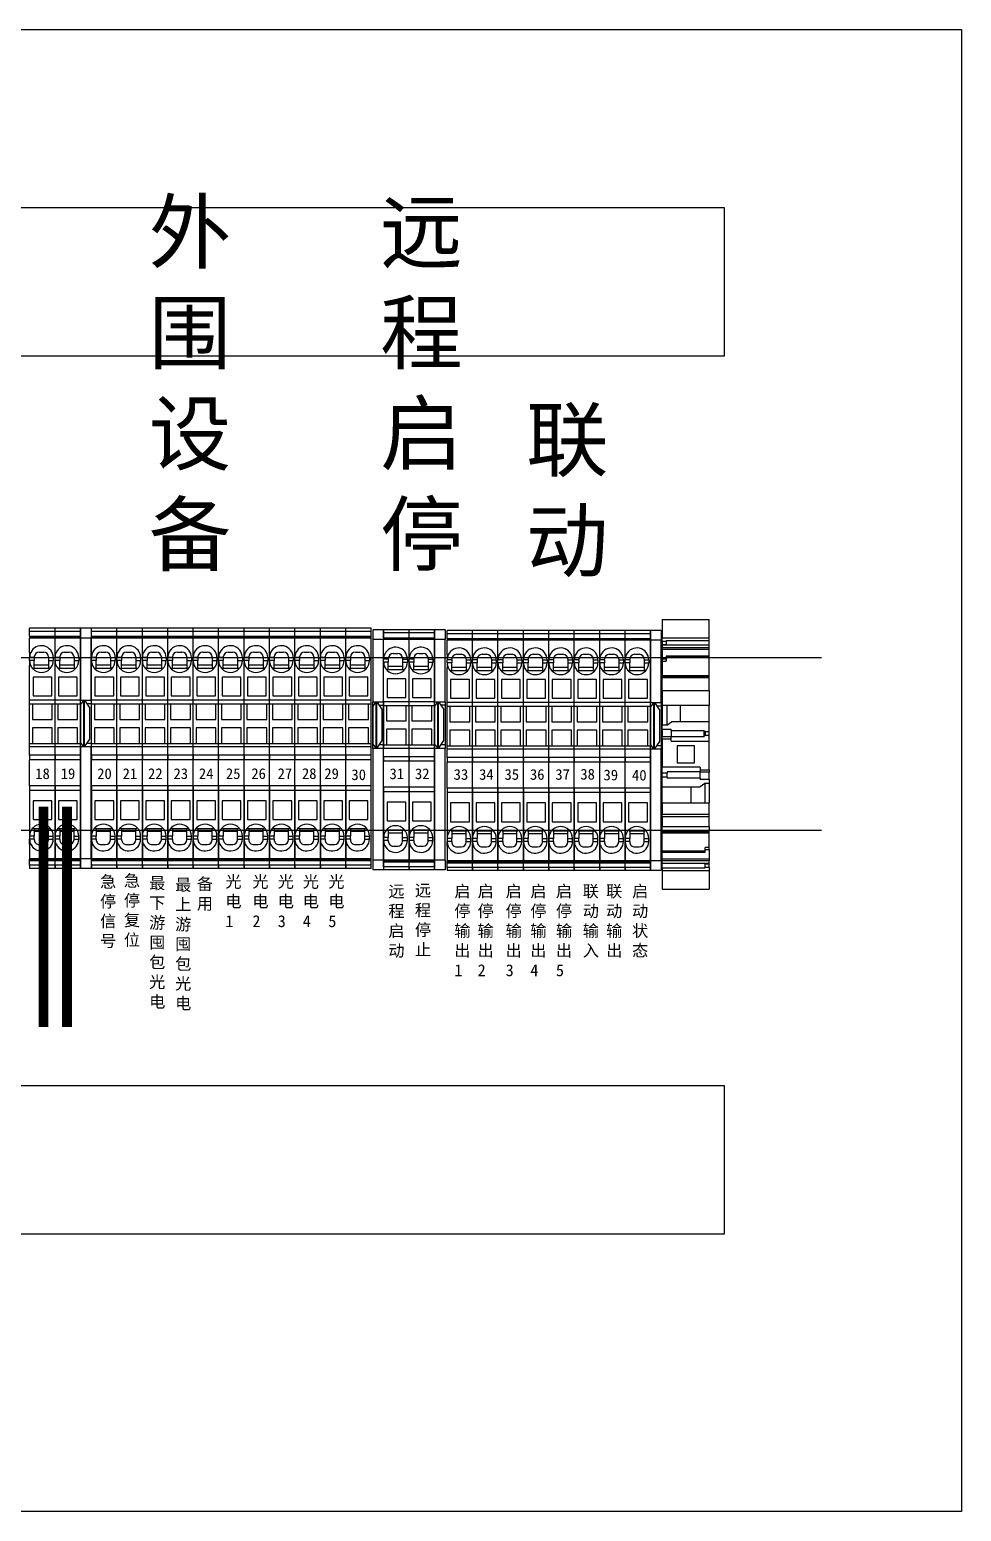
# Model space of a CAD drawing. Header units: millimetres. Extents: x -5786 to 4989, y -422 to 1165.
# Drawn here: x -867.7 to -679, y 393.8 to 693.8 of the extents above; entities that cross this region are included whole.
import ezdxf

# ---------------------------------------------------------------- set-up
doc = ezdxf.new("R2010")
doc.units = ezdxf.units.MM
doc.layers.add('03-电路图形与符号及连接细实线', color=7, linetype='Continuous', lineweight=25)
doc.styles.get("Standard").update_dxf_attribs({"font": 'txt.shx', "height": 20})
doc.styles.add('宋体', font='', dxfattribs={"height": 12})
doc.styles.get('宋体').set_extended_font_data('SimSun')

# ---------------------------------------------------------------- blocks, each defined once
blk = doc.blocks.new('CLIPFIX_35-select__2', base_point=(-143.27, 65.5))
at = {"color": 7, "linetype": 'Continuous'}
for p, q in [((-143.27, 75), (-143.27, 65.5)), ((-139.54, 75), (-143.27, 75)), ((-138.98, 75), (-139.54, 75)), ((-139.54, 65.5), (-139.54, 75)), ((-138.98, 75), (-138.98, 66.3)), ((-138.98, 75), (-138.05, 75)), ((-138.05, 75), (-137.54, 75)), ((-138.05, 75), (-138.05, 65.5)), ((-137.54, 65.5), (-137.54, 75)), ((-137.54, 75), (-137.22, 75)), ((-137.22, 65.5), (-137.22, 75)), ((-137.22, 75), (-135.81, 75)), ((-135.81, 75), (-135.81, 66.3)), ((-135.6, 75), (-135.81, 75)), ((-135.6, 75), (-131.93, 75)), ((-135.6, 66.3), (-135.6, 75)), ((-131.74, 75), (-131.93, 75)), ((-131.93, 74.2), (-131.93, 75)), ((-131.88, 74.2), (-131.93, 74.2)), ((-131.88, 74.2), (-131.88, 65.5)), ((-131.74, 75), (-131.74, 65.5)), ((-131.74, 75), (-131.55, 75)), ((-131.55, 74.2), (-131.55, 75)), ((-131.55, 75), (-130.61, 75)), ((-131.47, 74.2), (-131.55, 74.2)), ((-131.47, 74.2), (-131.47, 65.5)), ((-128.59, 75), (-130.61, 75)), ((-128.59, 75), (-128.15, 75)), ((-128.15, 65.5), (-128.15, 75)), ((-125.82, 75), (-128.15, 75)), ((-125.82, 75), (-125.82, 65.5)), ((-125.82, 75), (-122.57, 75)), ((-122.57, 75), (-122.57, 67.36)), ((-122.57, 75), (-120.62, 75)), ((-120.62, 74), (-120.81, 74)), ((-120.81, 67.3), (-120.81, 74)), ((-120.62, 74), (-120.62, 75)), ((-120.62, 75), (-119.81, 75)), ((-120.62, 74), (-119.81, 74)), ((-119.81, 74), (-119.81, 75)), ((-119.81, 75), (-118.61, 75)), ((-119.51, 74), (-119.81, 74)), ((-119.51, 67.3), (-119.51, 74)), ((-118.61, 67.3), (-118.61, 75)), ((-112.82, 75), (-118.61, 75)), ((-113.33, 73.2), (-113.33, 65.5)), ((-113.33, 73.2), (-112.82, 73.2)), ((-112.82, 75), (-112.82, 73.2)), ((-112.82, 75), (-112.35, 75)), ((-112.82, 73.2), (-112.43, 73.2)), ((-112.43, 66.5), (-112.43, 73.2)), ((-112.35, 73.2), (-112.43, 73.2)), ((-112.35, 75), (-112.35, 73.2)), ((-110.87, 75), (-112.35, 75)), ((-111.14, 73.2), (-112.35, 73.2)), ((-111.14, 73.2), (-111.14, 66.5)), ((-111.14, 73.2), (-110.87, 73.2)), ((-110.87, 75), (-110.87, 73.2)), ((-110.87, 75), (-110.07, 75)), ((-110.07, 74.09), (-110.07, 75)), ((-106.12, 75), (-110.07, 75)), ((-106.12, 74.09), (-110.07, 74.09)), ((-110.07, 74.09), (-109.37, 73.14)), ((-109.37, 65.5), (-109.37, 73.14)), ((-106.12, 65.5), (-106.12, 75)), ((-103.12, 75), (-106.12, 75)), ((-103.12, 65.5), (-103.12, 75)), ((-103.12, 75), (-100.47, 75)), ((-100.47, 66.3), (-100.47, 75)), ((-100.2, 75), (-100.47, 75)), ((-100.07, 75), (-100.2, 75)), ((-100.2, 75), (-100.2, 65.5)), ((-100.07, 66.3), (-100.07, 75)), ((-97.11, 75), (-100.07, 75)), ((-96.69, 75), (-97.11, 75)), ((-97.11, 75), (-97.11, 74.2)), ((-96.69, 74.2), (-97.11, 74.2)), ((-96.69, 74.2), (-96.69, 75)), ((-94.73, 75), (-96.69, 75)), ((-96.34, 74.2), (-96.69, 74.2)), ((-96.34, 74.2), (-96.34, 65.5)), ((-96.14, 74.2), (-96.34, 74.2)), ((-96.14, 65.5), (-96.14, 74.2)), ((-94.73, 65.5), (-94.73, 75)), ((-94.4, 75), (-94.73, 75)), ((-94.4, 65.5), (-94.4, 75)), ((-93.9, 75), (-94.4, 75)), ((-93.9, 65.5), (-93.9, 75)), ((-93.81, 75), (-93.9, 75)), ((-93.81, 74.2), (-93.81, 75)), ((-93.04, 75), (-93.81, 75)), ((-93.04, 74.2), (-93.81, 74.2)), ((-93.04, 75), (-93.04, 74.2)), ((-93.04, 75), (-92.4, 75)), ((-93.04, 74.2), (-92.97, 74.2)), ((-92.97, 65.5), (-92.97, 74.2)), ((-92.4, 75), (-92.4, 65.5)), ((-88.67, 75), (-92.4, 75)), ((-88.67, 75), (-88.67, 65.5)), ((-122.57, 69.22), (-125.82, 69.22)), ((-114.25, 72), (-117.7, 72)), ((-117.7, 72), (-117.7, 68.5)), ((-114.25, 68.5), (-114.25, 72)), ((-109.37, 71.28), (-106.12, 71.28)), ((-138.9, 66.3), (-138.98, 66.3)), ((-138.9, 66.3), (-138.14, 66.3)), ((-138.9, 65.5), (-138.9, 66.3)), ((-138.14, 66.3), (-138.14, 65.5)), ((-135.81, 66.3), (-135.6, 66.3)), ((-135.6, 66.3), (-135.26, 66.3)), ((-135.26, 66.3), (-134.84, 66.3)), ((-135.26, 66.3), (-135.26, 65.5)), ((-134.84, 65.5), (-134.84, 66.3)), ((-121.88, 66.41), (-125.82, 66.41)), ((-121.88, 66.41), (-122.57, 67.36)), ((-121.88, 65.5), (-121.88, 66.41)), ((-120.81, 67.3), (-121.07, 67.3)), ((-121.07, 65.5), (-121.07, 67.3)), ((-120.81, 67.3), (-119.6, 67.3)), ((-119.6, 65.5), (-119.6, 67.3)), ((-119.6, 67.3), (-119.51, 67.3)), ((-119.12, 67.3), (-119.51, 67.3)), ((-119.12, 67.3), (-119.12, 65.5)), ((-118.61, 67.3), (-119.12, 67.3)), ((-117.7, 68.5), (-114.25, 68.5)), ((-112.43, 66.5), (-112.31, 66.5)), ((-112.14, 66.27), (-112.31, 66.5)), ((-112.31, 66.5), (-111.22, 66.5)), ((-112.14, 65.5), (-112.14, 66.27)), ((-112.14, 66.27), (-111.33, 66.27)), ((-111.22, 66.5), (-111.33, 66.27)), ((-111.33, 66.27), (-111.33, 65.5)), ((-111.22, 66.5), (-111.14, 66.5)), ((-100.47, 66.3), (-100.4, 66.3)), ((-100.4, 66.3), (-100.4, 65.5)), ((-100.07, 66.3), (-100.02, 66.3)), ((-100.02, 66.3), (-100.02, 65.5)), ((-139.54, 65.5), (-143.27, 65.5)), ((-138.9, 65.5), (-139.54, 65.5)), ((-138.9, 65.5), (-138.14, 65.5)), ((-138.14, 65.5), (-138.05, 65.5)), ((-138.05, 65.5), (-137.54, 65.5)), ((-137.22, 65.5), (-137.54, 65.5)), ((-135.26, 65.5), (-137.22, 65.5)), ((-135.26, 65.5), (-134.84, 65.5)), ((-134.84, 65.5), (-131.88, 65.5)), ((-131.88, 65.5), (-131.74, 65.5)), ((-131.74, 65.5), (-131.47, 65.5)), ((-130.61, 65.5), (-131.47, 65.5)), ((-130.61, 65.5), (-128.59, 65.5)), ((-128.59, 65.5), (-128.15, 65.5)), ((-128.15, 65.5), (-125.82, 65.5)), ((-121.88, 65.5), (-125.82, 65.5)), ((-121.07, 65.5), (-121.88, 65.5)), ((-121.07, 65.5), (-119.6, 65.5)), ((-119.12, 65.5), (-119.6, 65.5)), ((-119.12, 65.5), (-113.33, 65.5)), ((-113.33, 65.5), (-112.14, 65.5)), ((-112.14, 65.5), (-111.33, 65.5)), ((-111.33, 65.5), (-109.37, 65.5)), ((-109.37, 65.5), (-106.12, 65.5)), ((-103.12, 65.5), (-106.12, 65.5)), ((-103.12, 65.5), (-100.4, 65.5)), ((-100.4, 65.5), (-100.2, 65.5)), ((-100.2, 65.5), (-100.02, 65.5)), ((-100.02, 65.5), (-96.34, 65.5)), ((-96.34, 65.5), (-96.14, 65.5)), ((-96.14, 65.5), (-94.73, 65.5)), ((-94.73, 65.5), (-94.4, 65.5)), ((-94.4, 65.5), (-93.9, 65.5)), ((-93.9, 65.5), (-92.97, 65.5)), ((-92.97, 65.5), (-92.4, 65.5)), ((-92.4, 65.5), (-88.67, 65.5))]:
    blk.add_line(p, q, dxfattribs=at)
at = {"color": 2, "linetype": 'Continuous'}
for p, q in [((-130.61, 75), (-130.61, 65.5)), ((-128.59, 75), (-128.59, 65.5))]:
    blk.add_line(p, q, dxfattribs=at)
blk = doc.blocks.new('ST_2_5-select__2', base_point=(-161.48, 74.58))
at = {"color": 7, "linetype": 'Continuous'}
for p, q in [((-161.48, 79.73), (-161.48, 74.58)), ((-160.84, 79.73), (-161.48, 79.73)), ((-160.84, 79.73), (-160.84, 74.58)), ((-159.88, 79.73), (-160.84, 79.73)), ((-159.88, 74.58), (-159.88, 79.73)), ((-159.78, 79.73), (-159.88, 79.73)), ((-159.78, 79.73), (-159.78, 74.58)), ((-159.52, 79.73), (-159.78, 79.73)), ((-159.52, 79.73), (-159.52, 74.58)), ((-146.9, 79.73), (-159.52, 79.73)), ((-155.68, 78.43), (-155.56, 78.43)), ((-155.56, 79.38), (-154.96, 79.38)), ((-155.56, 78.43), (-154.96, 78.43)), ((-154.96, 78.43), (-154.03, 78.43)), ((-154.03, 78.43), (-154.03, 75.53)), ((-154.03, 78.43), (-153.41, 78.43)), ((-153.41, 78.43), (-153.41, 78.58)), ((-153.41, 75.53), (-153.41, 78.43)), ((-151.58, 79.08), (-151.58, 75.28)), ((-147.78, 79.08), (-151.58, 79.08)), ((-147.78, 75.28), (-147.78, 79.08)), ((-146.9, 79.73), (-146.9, 74.58)), ((-146.18, 79.73), (-146.9, 79.73)), ((-138.18, 79.73), (-146.18, 79.73)), ((-146.18, 79.16), (-146.18, 79.73)), ((-146.18, 75.16), (-146.18, 79.16)), ((-143.03, 79.16), (-146.18, 79.16)), ((-143.03, 75.16), (-143.03, 79.16)), ((-141.33, 79.16), (-141.33, 75.16)), ((-138.18, 79.16), (-141.33, 79.16)), ((-137.47, 79.73), (-138.18, 79.73)), ((-138.18, 79.16), (-138.18, 79.73)), ((-138.18, 75.16), (-138.18, 79.16)), ((-137.47, 79.73), (-137.47, 74.58)), ((-135.79, 79.73), (-137.47, 79.73)), ((-135.79, 79.73), (-135.79, 74.58)), ((-134.87, 79.73), (-135.79, 79.73)), ((-134.87, 79.73), (-134.87, 74.58)), ((-129.6, 79.73), (-134.87, 79.73)), ((-129.6, 79.73), (-129.6, 74.58)), ((-128.67, 79.73), (-129.6, 79.73)), ((-128.67, 79.73), (-128.67, 74.58)), ((-114.84, 79.73), (-128.67, 79.73)), ((-122.78, 79.08), (-126.58, 79.08)), ((-126.58, 79.08), (-126.58, 75.28)), ((-122.78, 75.28), (-122.78, 79.08)), ((-120.96, 78.43), (-120.96, 78.58)), ((-120.96, 75.53), (-120.96, 78.43)), ((-120.33, 78.43), (-120.96, 78.43)), ((-120.33, 78.43), (-120.33, 75.53)), ((-119.41, 78.43), (-120.33, 78.43)), ((-118.81, 79.38), (-119.41, 79.38)), ((-118.81, 78.43), (-119.41, 78.43)), ((-118.68, 78.43), (-118.81, 78.43)), ((-114.84, 79.73), (-114.84, 74.58)), ((-114.59, 79.73), (-114.84, 79.73)), ((-114.59, 79.73), (-114.59, 74.58)), ((-114.49, 79.73), (-114.59, 79.73)), ((-114.49, 74.58), (-114.49, 79.73)), ((-113.52, 79.73), (-114.49, 79.73)), ((-113.52, 79.73), (-113.52, 74.58)), ((-112.88, 79.73), (-113.52, 79.73)), ((-112.88, 79.73), (-112.88, 74.58)), ((-156.68, 76.53), (-156.68, 77.43)), ((-155.56, 75.53), (-155.68, 75.53)), ((-155.56, 75.53), (-154.96, 75.53)), ((-154.03, 75.53), (-154.96, 75.53)), ((-153.41, 75.53), (-154.03, 75.53)), ((-153.41, 75.38), (-153.41, 75.53)), ((-151.58, 75.28), (-147.78, 75.28)), ((-146.18, 74.58), (-146.18, 75.16)), ((-146.18, 75.16), (-143.03, 75.16)), ((-141.33, 75.16), (-138.18, 75.16)), ((-138.18, 74.58), (-138.18, 75.16)), ((-126.58, 75.28), (-122.78, 75.28)), ((-120.96, 75.38), (-120.96, 75.53)), ((-120.96, 75.53), (-120.33, 75.53)), ((-120.33, 75.53), (-119.41, 75.53)), ((-118.81, 75.53), (-119.41, 75.53)), ((-118.81, 75.53), (-118.68, 75.53)), ((-117.68, 76.53), (-117.68, 77.43)), ((-160.84, 74.58), (-161.48, 74.58)), ((-159.88, 74.58), (-160.84, 74.58)), ((-159.88, 74.58), (-159.78, 74.58)), ((-159.78, 74.58), (-159.52, 74.58)), ((-156.56, 74.58), (-159.52, 74.58)), ((-156.56, 74.58), (-156.56, 74.8)), ((-156.56, 74.58), (-155.56, 74.58)), ((-154.96, 74.58), (-155.56, 74.58)), ((-154.96, 74.58), (-153.96, 74.58)), ((-153.96, 74.58), (-153.96, 74.8)), ((-146.9, 74.58), (-153.96, 74.58)), ((-146.18, 74.58), (-146.9, 74.58)), ((-138.18, 74.58), (-146.18, 74.58)), ((-137.47, 74.58), (-138.18, 74.58)), ((-135.79, 74.58), (-137.47, 74.58)), ((-135.79, 74.58), (-134.87, 74.58)), ((-129.6, 74.58), (-134.87, 74.58)), ((-129.6, 74.58), (-128.67, 74.58)), ((-128.67, 74.58), (-120.41, 74.58)), ((-120.41, 74.58), (-120.41, 74.8)), ((-120.41, 74.58), (-119.41, 74.58)), ((-119.41, 74.58), (-118.81, 74.58)), ((-117.81, 74.58), (-118.81, 74.58)), ((-117.81, 74.58), (-117.81, 74.8)), ((-117.81, 74.58), (-114.84, 74.58)), ((-114.59, 74.58), (-114.84, 74.58)), ((-114.49, 74.58), (-114.59, 74.58)), ((-113.52, 74.58), (-114.49, 74.58)), ((-113.52, 74.58), (-112.88, 74.58))]:
    blk.add_line(p, q, dxfattribs=at)
at = {"color": 2, "linetype": 'Continuous'}
for p, q in [((-155.56, 78.43), (-155.56, 79.38)), ((-154.96, 78.43), (-154.96, 79.38)), ((-119.41, 78.43), (-119.41, 79.38)), ((-118.81, 78.43), (-118.81, 79.38)), ((-155.56, 75.53), (-155.56, 74.58)), ((-154.96, 75.53), (-154.96, 74.58)), ((-119.41, 75.53), (-119.41, 74.58)), ((-118.81, 75.53), (-118.81, 74.58))]:
    blk.add_line(p, q, dxfattribs=at)
at = {"color": 7, "linetype": 'Continuous'}
for centre, radius, start, end in [((-155.56, 76.98), 2.4, 90, 245.3757), ((-155.68, 77.43), 1, 90, 180), ((-154.96, 76.98), 2.4, 45.3088, 90), ((-154.96, 76.98), 2.4, 314.6912, 45.3088), ((-119.41, 76.98), 2.4, 134.6912, 225.3088), ((-119.41, 76.98), 2.4, 90, 134.6912), ((-118.81, 76.98), 2.4, 294.6243, 90), ((-118.68, 77.43), 1, 360, 90), ((-155.68, 76.53), 1, 180, 270), ((-154.96, 76.98), 2.4, 294.6243, 314.6912), ((-119.41, 76.98), 2.4, 225.3088, 245.3757), ((-118.68, 76.53), 1, 270, 360), ((-155.56, 76.98), 2.4, 245.3757, 270), ((-154.96, 76.98), 2.4, 270, 294.6243), ((-119.41, 76.98), 2.4, 245.3757, 270), ((-118.81, 76.98), 2.4, 270, 294.6243)]:
    blk.add_arc(centre, radius, start, end, dxfattribs=at)
for points in [[(-153.27, 78.69), (-153.31, 78.66), (-153.34, 78.63), (-153.37, 78.61), (-153.41, 78.58)], [(-121.1, 78.69), (-121.06, 78.66), (-121.03, 78.63), (-120.99, 78.61), (-120.96, 78.58)], [(-153.27, 75.27), (-153.31, 75.3), (-153.34, 75.33), (-153.37, 75.35), (-153.41, 75.38)], [(-121.1, 75.27), (-121.06, 75.3), (-121.03, 75.33), (-120.99, 75.35), (-120.96, 75.38)]]:
    blk.add_spline(points, degree=3, dxfattribs=at)
blk = doc.blocks.new('D-ST_2_5-Body__1_6c4d490ab84484bc33904e54066180d1')
at = {"color": 7, "linetype": 'Continuous', "lineweight": 25}
for p, q in [((-123.7, 81.48), (-121.74, 81.48)), ((-123.7, 81.48), (-123.7, 79.28)), ((-121.74, 81.48), (-121.74, 79.28)), ((-109.12, 81.48), (-121.74, 81.48)), ((-109.12, 81.48), (-108.4, 81.48)), ((-109.12, 80.13), (-109.12, 81.48)), ((-108.4, 81.48), (-108.4, 80.6)), ((-108.4, 81.48), (-100.4, 81.48)), ((-100.4, 81.48), (-99.68, 81.48)), ((-100.4, 81.48), (-100.4, 80.6)), ((-77.06, 81.48), (-99.68, 81.48)), ((-99.68, 81.48), (-99.68, 80.13)), ((-77.06, 81.48), (-75.1, 81.48)), ((-77.06, 81.48), (-77.06, 79.28)), ((-75.1, 81.48), (-75.1, 79.28)), ((-123.7, 79.28), (-121.74, 79.28)), ((-121.74, 79.28), (-109.12, 79.28)), ((-109.12, 79.88), (-109.12, 80.13)), ((-109.12, 79.28), (-109.12, 79.88)), ((-108.4, 79.28), (-109.12, 79.28)), ((-108.4, 79.47), (-108.4, 79.28)), ((-100.4, 79.28), (-108.4, 79.28)), ((-100.4, 79.47), (-100.4, 79.28)), ((-99.68, 79.28), (-100.4, 79.28)), ((-99.68, 80.13), (-99.68, 79.88)), ((-99.68, 79.88), (-99.68, 79.28)), ((-99.68, 79.28), (-77.06, 79.28)), ((-77.06, 79.28), (-75.1, 79.28))]:
    blk.add_line(p, q, dxfattribs=at)
blk = doc.blocks.new('D-ST_2_5-Bridge_element1__2_3414ebeb034d69ad0d8b25bb7844aa72')
at = {"color": 7, "linetype": 'Continuous', "lineweight": 25}
for p, q in [((-109.12, 80.13), (-107.53, 81.18)), ((-101.27, 81.18), (-107.53, 81.18)), ((-99.68, 80.13), (-101.27, 81.18)), ((-109.12, 79.88), (-109.12, 80.13)), ((-99.68, 80.13), (-109.12, 80.13)), ((-109.12, 79.88), (-109.02, 79.88)), ((-108.26, 79.38), (-109.02, 79.88)), ((-109.02, 79.88), (-99.78, 79.88)), ((-100.54, 79.38), (-108.26, 79.38)), ((-99.78, 79.88), (-100.54, 79.38)), ((-99.78, 79.88), (-99.68, 79.88)), ((-99.68, 80.13), (-99.68, 79.88))]:
    blk.add_line(p, q, dxfattribs=at)
blk = doc.blocks.new('D-ST_2_5-Select__3_dc4adc24e0a95d92e97723a7713c6beb')
for name in ['D-ST_2_5-Body__1_6c4d490ab84484bc33904e54066180d1', 'D-ST_2_5-Bridge_element1__2_3414ebeb034d69ad0d8b25bb7844aa72']:
    blk.add_blockref(name, (0, 0))

msp = doc.modelspace()

# ---------------------------------------------------------------- linework, layer by layer
for p, q in [((-1079.01, 693.78), (-679.01, 693.78)), ((-679.01, 693.78), (-679.01, 393.78)), ((-1057.32, 566.63), (-707.32, 566.63)), ((-707.32, 531.63), (-1057.32, 531.63)), ((-679.01, 393.78), (-1079.01, 393.78))]:
    msp.add_line(p, q)
at = {"color": 2}
for p, q in [((-727.01, 657.73), (-1037.23, 657.73)), ((-727.01, 627.73), (-727.01, 657.73)), ((-1037.23, 627.73), (-727.01, 627.73)), ((-727.01, 479.96), (-1037.23, 479.96)), ((-727.01, 449.96), (-727.01, 479.96)), ((-1037.23, 449.96), (-727.01, 449.96))]:
    msp.add_line(p, q, dxfattribs=at)
at = {"color": 5, "const_width": 2}
msp.add_lwpolyline([(-864.93, 536.47), (-864.93, 491.82)], dxfattribs=at)
at = {"color": 7, "true_color": 0xffffff, "const_width": 2}
msp.add_lwpolyline([(-860.17, 536.47), (-860.17, 491.82)], dxfattribs=at)

# ---------------------------------------------------------------- block references
at = {"color": 1, "rotation": 270}
for p in [(-867.74, 572.57), (-862.59, 572.57), (-855.2, 572.57), (-850.05, 572.57), (-844.9, 572.57), (-839.75, 572.57), (-834.6, 572.57), (-829.45, 572.57), (-824.3, 572.57), (-819.15, 572.57), (-814, 572.57), (-808.85, 572.57), (-803.7, 572.57), (-796.03, 572.27), (-790.88, 572.27), (-783.17, 572.11), (-778.02, 572.11), (-772.87, 572.11), (-767.72, 572.11), (-762.57, 572.11), (-757.42, 572.11), (-752.27, 572.11), (-747.12, 572.11)]:
    msp.add_blockref('ST_2_5-select__2', p, dxfattribs=at)
at = {"rotation": 270}
for p in [(-936.73, 448.87), (-877.51, 448.57), (-865.02, 448.58), (-821.27, 448.41)]:
    msp.add_blockref('D-ST_2_5-Select__3_dc4adc24e0a95d92e97723a7713c6beb', p, dxfattribs=at)
at = {"layer": '03-电路图形与符号及连接细实线', "color": 1, "rotation": 89.99999999999999}
msp.add_blockref('CLIPFIX_35-select__2', (-730.09, 519.77), dxfattribs=at)

# ---------------------------------------------------------------- texts
at = {"color": 2, "char_height": 12.25, "attachment_point": 1}
for s, insert in [('{\\fSimSun|b0|i0|c134|p2;外围设备}', (-843.61, 658.97)), ('{\\fSimSun|b0|i0|c134|p2;远程启停}', (-796.74, 659.01)), ('{\\fSimSun|b0|i0|c134|p2;联动}', (-767.2, 616.89))]:
    msp.add_mtext_dynamic_manual_height_columns(s, width=18.0927, gutter_width=17.5, heights=[0], dxfattribs=dict(at, insert=insert))
at = {"color": 1, "char_height": 2.1732, "attachment_point": 1}
for s, insert in [('{\\fSimSun|b0|i0|c134|p2;18}', (-866.59, 544.23)), ('{\\fSimSun|b0|i0|c134|p2;19}', (-861.44, 544.23)), ('{\\fSimSun|b0|i0|c134|p2;20}', (-854.05, 544.23)), ('{\\fSimSun|b0|i0|c134|p2;21}', (-848.9, 544.23)), ('{\\fSimSun|b0|i0|c134|p2;22}', (-843.75, 544.23)), ('{\\fSimSun|b0|i0|c134|p2;23}', (-838.6, 544.23)), ('{\\fSimSun|b0|i0|c134|p2;24}', (-833.45, 544.23)), ('{\\fSimSun|b0|i0|c134|p2;25}', (-827.98, 544.24)), ('{\\fSimSun|b0|i0|c134|p2;26}', (-822.83, 544.24)), ('{\\fSimSun|b0|i0|c134|p2;27}', (-817.5, 544.24)), ('{\\fSimSun|b0|i0|c134|p2;28}', (-812.58, 544.24)), ('{\\fSimSun|b0|i0|c134|p2;29}', (-808.05, 544.24)), ('{\\fSimSun|b0|i0|c134|p2;30}', (-802.56, 544.02)), ('{\\fSimSun|b0|i0|c134|p2;31}', (-794.84, 544.21)), ('{\\fSimSun|b0|i0|c134|p2;32}', (-789.69, 544.21)), ('{\\fSimSun|b0|i0|c134|p2;33}', (-781.85, 544.07)), ('{\\fSimSun|b0|i0|c134|p2;34}', (-776.7, 544.07)), ('{\\fSimSun|b0|i0|c134|p2;35}', (-771.55, 544.07)), ('{\\fSimSun|b0|i0|c134|p2;36}', (-766.4, 544.07)), ('{\\fSimSun|b0|i0|c134|p2;37}', (-761.25, 544.07)), ('{\\fSimSun|b0|i0|c134|p34;38}', (-756.19, 544.12)), ('{\\fSimSun|b0|i0|c134|p34;39}', (-751.5, 543.97)), ('{\\fSimSun|b0|i0|c134|p34;40}', (-745.72, 543.92))]:
    msp.add_mtext_dynamic_manual_height_columns(s, width=6.097, gutter_width=17.5, heights=[0], dxfattribs=dict(at, insert=insert))
at = {"color": 6, "char_height": 2.4, "attachment_point": 1, "style": '宋体'}
for s, width, insert in [('急停信号', 2.4, (-853.46, 522.48)), ('急停复位', 2.4, (-848.63, 522.68)), ('最下游囤包光电', 2.4, (-843.52, 522.18)), ('最上游囤包光电', 2.4, (-838.26, 521.84)), ('备用', 6.1038, (-833.87, 522.03)), ('光电1', 2.4, (-828.08, 522.48)), ('光电2', 2.4, (-822.61, 522.48)), ('光电3', 2.4, (-817.48, 522.48)), ('光电4', 2.4, (-812.41, 522.48)), ('光电5', 2.4, (-807.23, 522.48)), ('远程启动', 2.4, (-795.08, 520.52)), ('远程停止', 2.4, (-789.7, 520.71)), ('启停输出1', 2.4, (-781.71, 520.54)), ('启停输出2', 2.4, (-777, 520.54)), ('启停输出3', 2.4, (-771.32, 520.54)), ('启停输出4', 2.4, (-766.32, 520.54)), ('启停输出5', 2.4, (-761.13, 520.54)), ('联动输入', 2.4, (-755.7, 520.54)), ('联动输出', 2.4, (-750.96, 520.54)), ('启动状态', 2.4, (-745.71, 520.54))]:
    msp.add_mtext_dynamic_manual_height_columns(s, width=width, gutter_width=60, heights=[0], dxfattribs=dict(at, insert=insert))

doc.saveas('drawing.dxf')
